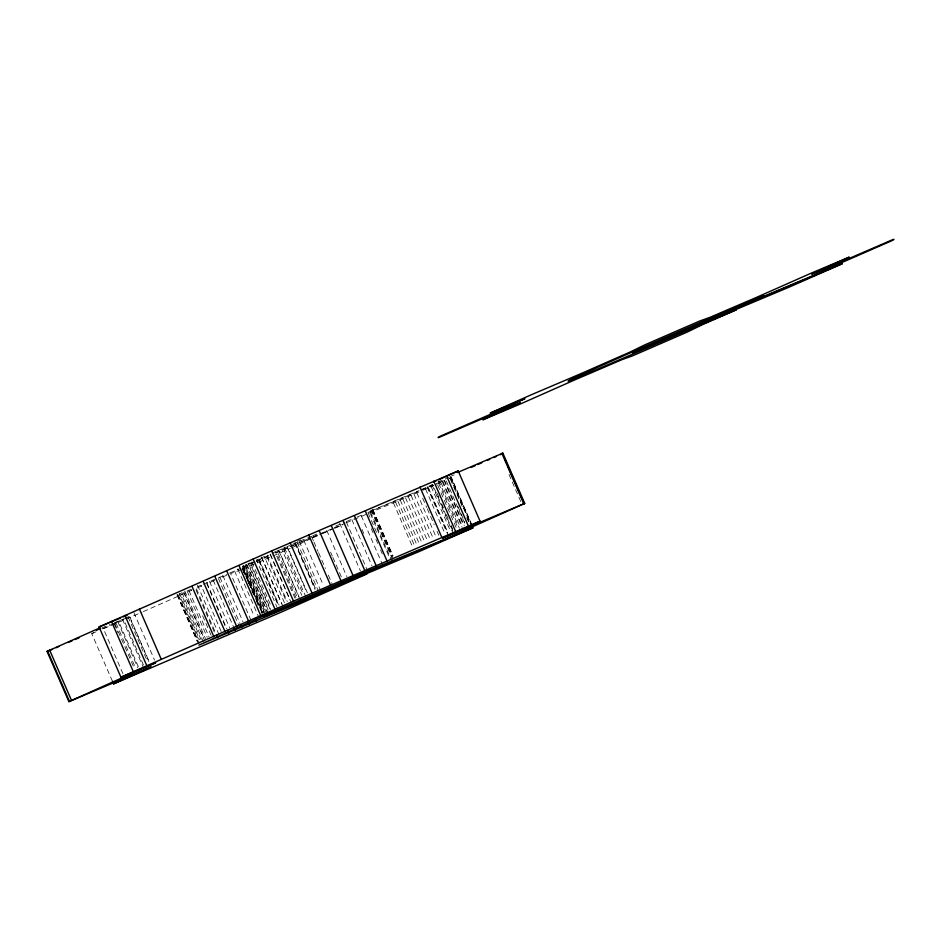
<?xml version="1.0" encoding="UTF-8"?>
<svg xmlns="http://www.w3.org/2000/svg" width="941" height="941" viewBox="0 0 941 941"><rect width="100%" height="100%" fill="white"/><g stroke="black" fill="none" stroke-linecap="round" stroke-linejoin="round"><path stroke-width="0.71" stroke-dasharray="4.71 3.53" d="M448.963 478.651L451.28 477.499L471.406 523.796M291.522 547.897L310.824 538.722M265.056 614.614L243.766 565.682L242.108 566.47L262.245 612.767M421.697 489.485L432.589 484.45L453.88 533.394M112.438 681.237L91.736 633.611L95.629 631.858M102.099 628.929L113.767 623.66M115.061 623.071L126.717 617.802M436.271 484.356L444.717 480.592L464.266 525.56M284.453 602.793L264.327 556.496L256.458 559.966L277.736 608.909M126.212 619.084L141.962 612.191M143.291 611.603L191.811 590.23M335.208 528.03L342.63 524.76M422.721 490.32L433.766 485.474M322.516 533.594L330.15 530.242M313.424 537.582L318.623 535.3M437.918 481.968L448.551 477.322M449.88 476.746L456.526 473.841M294.98 598.264L275.431 553.284L292.18 545.98M272.914 552.743L275.842 551.473L295.968 597.77M256.317 561.577L270.62 555.378M346.288 522.796L419.815 491.59M272.984 555.966L290.204 548.474M242.602 569.152L271.655 556.543M276.819 551.05L278.759 550.203L298.885 596.5M279.724 549.791L281.653 548.956L301.779 595.253M101.84 627.953L109.897 624.471M255.14 562.083L242.378 567.588L261.939 612.556M297.309 541.369L300.802 539.863M282.594 548.544L286.335 546.933M226.581 575.304L218.535 578.762L239.814 627.706M289.922 545.392L287.252 546.533L307.378 592.83M229.557 573.093L241.072 568.141M214.63 580.444L206.797 583.808L226.358 628.788M201.75 585.972L195.446 588.678L214.43 632.328M292.486 544.298L311.412 536.299M203.374 584.22L227.052 574.163M122.93 673.709L103.381 628.729L124.953 619.625M370.789 510.951L419.016 490.614M312.753 535.723L316.799 534.029M335.655 526.066L345.088 522.09M346.429 521.526L355.863 517.55M357.215 516.985L361.25 515.28M367.99 512.445L436.695 483.474M438.035 482.898L445.716 479.675M266.926 614.367L245.507 565.27L273.549 553.473M274.89 552.908L332.82 528.477M334.173 527.913L344.947 523.372M293.51 545.427L310.706 538.17M312.024 537.617L321.293 533.712M322.61 533.147L333.196 528.689M334.525 528.136L342.465 524.784M91.736 633.611L96.911 631.446M204.985 641.327L183.707 592.395L191.141 589.337L192.87 593.312M125.812 618.061L129.305 616.626L148.866 661.594M119.742 620.542L123.471 619.025L143.597 665.322M262.492 612.838L242.366 566.541L244.225 565.8L264.35 612.097M114.414 622.671L118.495 621.036L138.621 667.334M449.551 478.099L451.221 477.487L472.358 526.56M241.284 569.717L230.604 573.563L251.412 621.189M509.034 474.523L521.102 502.294M450.915 477.581L471.053 523.878M450.621 477.863L470.171 522.831M450.363 477.793L471.641 526.725M450.48 479.522L463.137 508.622M467.159 517.879L468.889 521.855M466.807 517.785L468.536 521.749M457.855 506.305L464.76 522.173M446.293 480.992L464.701 523.325M443.999 480.392L463.56 525.36M442.87 481.416L462.431 526.395M442.082 481.204L462.207 527.489M440.847 482.333L460.396 527.301M438.682 480.639L459.396 528.266M438.635 483.309L458.185 528.289M437.741 485.203L456.714 528.854M437.212 493.402L438.941 497.377M441.811 503.988L443.54 507.952M446.41 514.574L448.139 518.538M451.021 525.149L452.739 529.124M432.013 484.815L453.291 533.759M431.131 486.626L450.692 531.606M428.402 487.826L447.951 532.806M427.614 486.768L447.751 533.053M427.038 486.838L448.316 535.782M425.591 489.061L445.14 534.029M422.685 498.201L426.708 507.458M427.285 508.787L434.189 524.655M437.059 531.265L438.788 535.241M416.887 492.861L436.436 537.829M413.969 494.119L433.519 539.099M411.076 495.378L430.637 540.346M408.241 496.601L427.802 541.569M405.477 497.789L425.026 542.757M402.807 498.942L422.356 543.91M400.243 500.036L419.804 545.004M397.82 501.059L417.381 546.039M395.549 502.035L415.099 547.003M393.444 502.917L412.993 547.897M372.93 509.693L393.067 555.978M372.66 509.704L392.785 556.002M372.483 509.987L392.62 556.284M371.66 510.034L392.362 557.648M392.597 559.542L371.319 510.598L369.448 511.516L390.15 559.13M370.519 511.998L391.797 560.942M368.107 512.951L377.882 535.429M371.342 528.748L373.059 532.712M375.941 539.322L377.67 543.298M380.54 549.909L382.269 553.873M361.25 515.739L382.54 564.671M362.038 529.454L363.767 533.429M351.875 519.644L372.001 565.929M346.323 521.973L367.602 570.916M339.666 523.22L360.379 570.846M326.703 530.301L346.841 576.598M330.573 552.12L332.291 556.084M332.867 557.401L341.501 577.245M311.659 536.758L313.388 540.722M313.965 542.04L317.987 551.308M318.564 552.626L325.468 568.493M328.338 575.116L332.361 584.373M303.708 540.181L323.269 585.149M299.285 541.404L320.563 590.348M297.18 542.298L318.458 591.242M296.815 545.592L315.8 589.242M294.968 542.369L315.106 588.666M294.909 543.263L315.035 589.56M287.24 547.297L306.801 592.265M284.488 547.733L305.766 596.665M283.841 549.626L303.39 594.594M278.854 550.932L299.556 598.547M278.289 553.661L297.262 597.312M270.432 554.59L289.981 599.57M270.008 554.014L291.287 602.946M267.138 555.261L287.264 601.558M267.021 556.943L286.57 601.911M261.48 556.919L283.335 607.192M261.598 557.695L281.724 603.993M258.963 558.86L279.101 605.157M259.728 561.718L278.712 605.369M258.669 560.554L278.218 605.534M251.882 562L271.443 606.969M250.647 563.13L270.773 609.427M269.985 609.203L249.859 562.906L248.012 563.741L268.15 610.027M248.73 563.93L268.279 608.909M247.013 564.647L268.291 613.591M267.656 613.414L246.377 564.482L244.966 565.129L265.091 611.427M243.166 566.223L263.304 612.52M242.813 566.129L262.951 612.426M242.225 568.023L258.481 605.11M261.21 611.674L262.939 615.649M244.954 574.775L242.072 568.164L244.331 573.445M247.248 580.068L248.977 584.032L247.201 580.056M253.576 594.618L251.859 590.654L253.529 594.606M237.755 568.893L259.034 617.837M234.568 570.94L254.117 615.92M222.841 575.469L242.978 621.766M219.9 577.221L240.026 623.518M213.148 580.091L233.85 627.706M209.49 581.409L229.628 627.694M206.844 582.761L226.981 629.058M221.182 631.493L201.056 585.208L195.81 587.407L215.936 633.693M197.516 585.196L219.371 635.457M202.644 615.802L212.995 639.609M188.965 590.654L209.102 636.951M187.094 591.007L207.232 637.304M184.777 591.007L205.479 638.621M184.554 593.336L204.103 638.304M181.825 592.383L203.679 642.644M201.103 639.774L180.978 593.477L178.955 594.253L198.504 639.221M179.555 593.465L199.692 639.762M178.567 595.571L199.28 643.197M177.626 594.724L197.763 641.021M177.155 594.724L198.433 643.668M177.026 594.877L197.163 641.174M133.845 612.497L154.547 660.112M129.987 617.484L149.537 662.464M128 616.743L147.561 661.711M122.424 619.307L143.702 668.251M117.719 621.495L137.857 667.792M116.155 623.354L135.704 668.322M114.99 623.989L133.387 666.322M113.92 623.307L117.943 632.564M258.175 605.204L256.458 601.228L258.128 605.192"/><path stroke-width="1.41" d="M112.438 681.237L113.59 683.884L151.16 666.887L68.905 701.657L47.05 651.395L100.052 627.788M68.905 701.657L155.7 662.758L120.93 677.191L99.076 626.929L271.643 550.873L458.196 470.923L480.051 521.185L442.482 538.17L524.737 503.4L502.882 453.139L457.502 472.511M502.882 453.139L500.4 454.679M113.59 683.884L281.582 611.991L366.966 573.928L198.88 645.15L266.926 614.367L367.602 570.916L443.552 539.746L524.737 503.4M120.93 677.191L293.498 601.134L480.051 521.185M433.578 482.051L436.165 480.875M438.765 479.71L458.196 470.923M471.159 467.454L475.146 465.713M477.805 464.548L481.792 462.807M487.109 460.49L489.767 459.326M493.754 457.585L496.413 456.42M49.414 650.596L52.108 649.443M56.142 647.702L58.824 646.538M68.234 642.468L72.269 640.727M74.951 639.574L78.985 637.833M96.464 630.282L100.487 628.541M736.18 309.871L683.248 332.185A106.839 1.117 -23.5 0 1 568.105 381.081A106.839 1.117 -23.5 0 1 677.732 332.173A106.839 1.117 -23.5 0 1 760.516 297.721L812.765 275.689A182.754 1.917 -23.5 0 0 827.657 268.75L891.468 240.872A248.542 2.6 -23.5 0 0 892.927 239.555L829.762 266.844A182.754 1.917 -23.5 0 0 811.695 274.113L849.264 257.116A248.542 2.6 -23.5 0 0 811.024 273.243L756.446 297.403A182.754 1.917 -23.5 0 0 710.408 317.164L699.716 321.01A248.542 2.6 -23.5 0 0 644.185 345.135L630.176 352.016A182.754 1.917 -23.5 0 0 583.126 372.695L530.442 395.138A248.542 2.6 -23.5 0 0 490.155 413.123L524.913 398.702A182.754 1.917 -23.5 0 0 504.423 408.182L440.6 436.059A248.542 2.6 -23.5 0 0 439.153 437.377L502.318 410.1A182.754 1.917 -23.5 0 0 520.385 402.819L482.804 419.815A248.542 2.6 -23.5 0 0 521.067 403.689L575.621 379.529A182.754 1.917 -23.5 0 0 621.672 359.768L632.352 355.921A248.542 2.6 -23.5 0 0 687.895 331.785L701.892 324.916A182.754 1.917 -23.5 0 0 736.18 309.871M99.076 626.929L120.472 618.049M123.142 616.931L127.153 615.273M47.05 651.395L48.073 651.184M504.694 458.867L506.423 462.843M507.575 465.489L521.373 497.236M522.526 499.871L524.255 503.847M501.859 453.35L523.714 503.623M446.552 475.805L468.406 526.066M433.777 481.192L455.632 531.453M419.945 487.05L441.8 537.311M365.379 511.198L387.233 561.471M354.486 515.856L376.341 566.129M343.136 520.726L364.99 570.987M331.397 525.772L353.251 576.033M319.328 530.971L341.183 581.232M308.648 534.817L330.503 585.079M290.193 542.816L312.047 593.077M271.643 550.873L293.498 601.134M253.117 558.942L274.972 609.203M239.108 565.812L260.963 616.084M255.27 618.566L256.423 621.201M226.863 571.175L248.718 621.448M247.765 621.778L248.906 624.424M240.602 624.836L241.755 627.482M214.901 576.433L236.756 626.694M233.85 627.706L235.003 630.352M227.546 630.376L228.698 633.022M203.268 581.55L225.122 631.811M216.512 635.022L217.665 637.669M192.046 586.502L213.901 636.763M139.374 608.933L161.229 659.194M124.918 615.367L146.772 665.628M111.461 621.378L133.316 671.639M49.532 649.855L71.387 700.128M47.532 650.949L69.387 701.221M632.728 352.899L788.887 287.264L842.348 263.703L685.977 329.468L632.728 352.899M263.504 616.967L419.674 551.332L473.135 527.76L316.764 593.524L263.504 616.967"/></g></svg>
